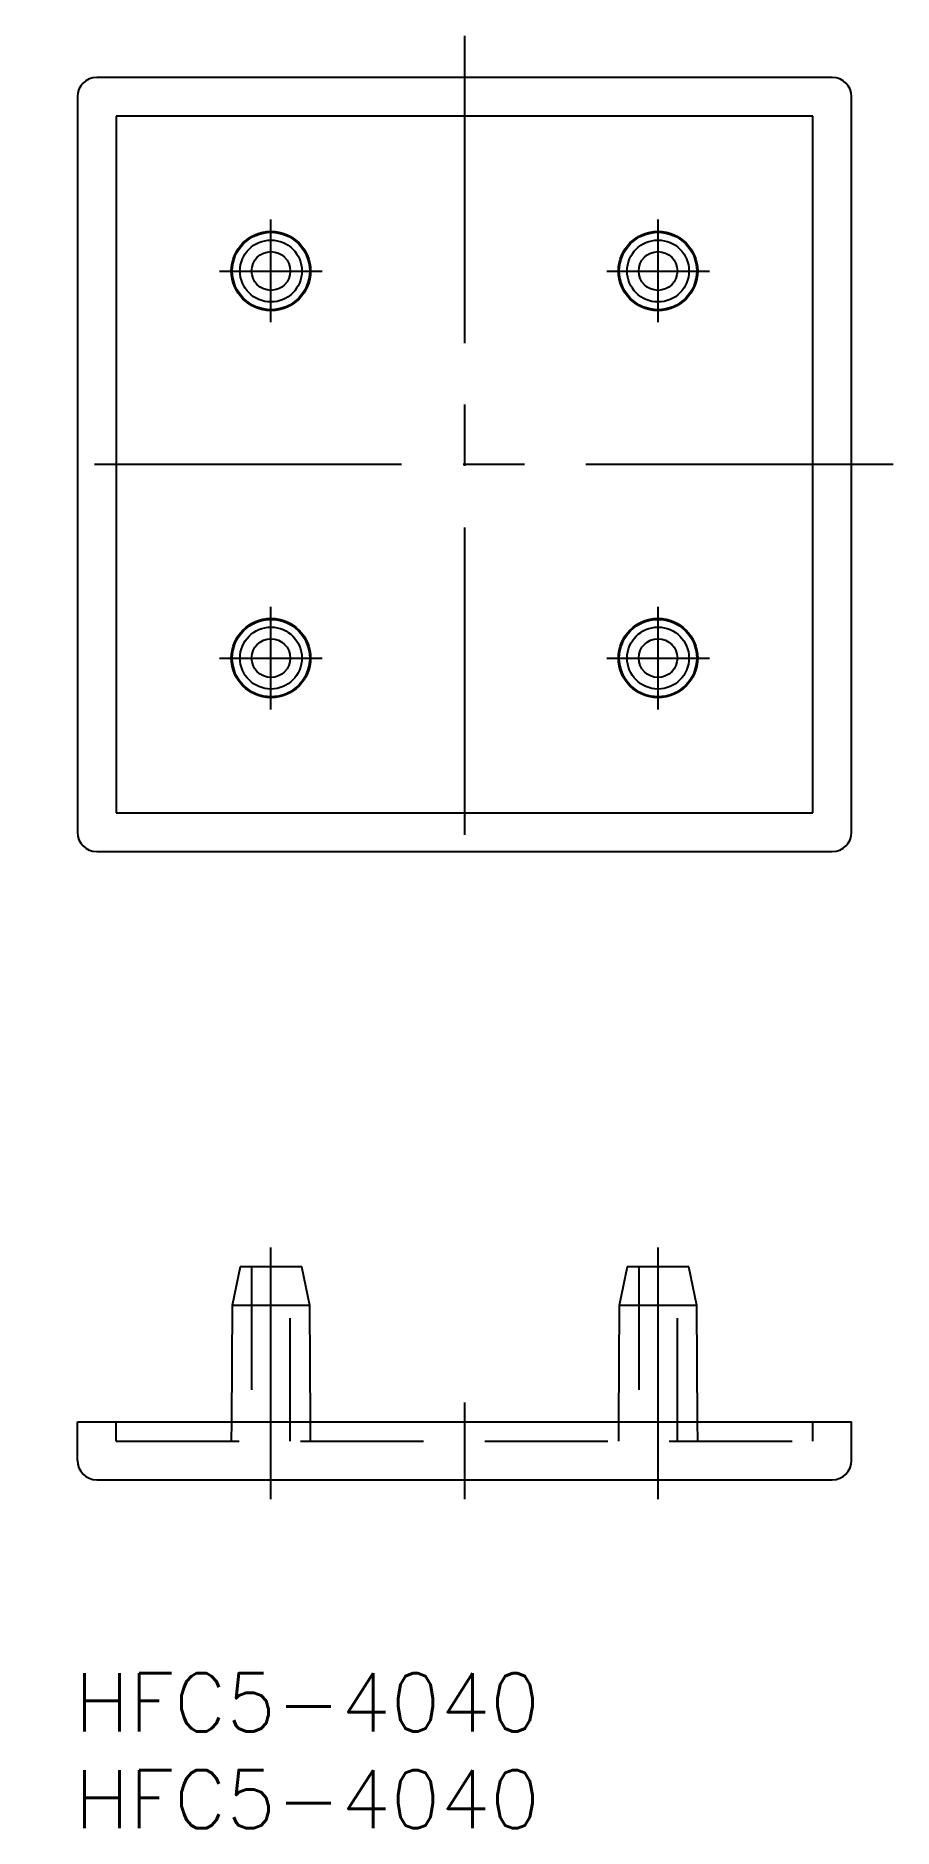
# Model space of a CAD drawing. Extents: x -2 to 42.3, y -8 to 84.6.
import ezdxf

# ---------------------------------------------------------------- set-up
doc = ezdxf.new("R2010")
doc.units = 0
doc.header["$LTSCALE"] = 0.5
doc.linetypes.add('CENTER', pattern=[50.8, 31.75, -6.35, 6.35, -6.35])
doc.linetypes.add('DASHED', pattern=[19.05, 12.7, -6.35])
for name, color, linetype in [('MSM_CENTER', 1, 'CENTER'), ('MSM_CONTINUOUS', 7, 'CONTINUOUS'), ('MSM_DASHED', 4, 'DASHED'), ('MSM_PART_NUMBER', 7, 'CONTINUOUS')]:
    doc.layers.add(name, color=color, linetype=linetype)
doc.styles.get("Standard").update_dxf_attribs({"font": 'txt.shx', "height": 3, "bigfont": 'bigfont.shx'})

# ---------------------------------------------------------------- blocks, each defined once
blk = doc.blocks.new('*U2')
at = {"layer": 'MSM_PART_NUMBER'}
blk.add_text('HFC5-4040', height=3, dxfattribs=at).set_placement((0, -3))
blk = doc.blocks.new('*U3')
at = {"layer": 'MSM_PART_NUMBER'}
blk.add_text('HFC5-4040', height=3, dxfattribs=at).set_placement((0, -8))

msp = doc.modelspace()

# ---------------------------------------------------------------- linework, layer by layer
at = {"layer": 'MSM_CENTER'}
for p, q in [((20.15, 84.605), (20.15, 40.305)), ((10.15, 69.803), (10.15, 75.108)), ((30.15, 69.803), (30.15, 75.108)), ((7.498, 72.455), (12.803, 72.455)), ((27.498, 72.455), (32.803, 72.455)), ((42.3, 62.455), (-2, 62.455)), ((10.15, 49.803), (10.15, 55.108)), ((30.15, 49.803), (30.15, 55.108)), ((7.498, 52.455), (12.803, 52.455)), ((27.498, 52.455), (32.803, 52.455)), ((10.15, 9), (10.15, 22)), ((30.15, 9), (30.15, 22)), ((20.15, 14), (20.15, 9))]:
    msp.add_line(p, q, dxfattribs=at)
at = {"layer": 'MSM_CONTINUOUS'}
for p, q in [((39.15, 82.455), (1.15, 82.455)), ((0.15, 81.455), (0.15, 43.455)), ((40.15, 43.455), (40.15, 81.455)), ((2.15, 80.455), (2.15, 44.455)), ((38.15, 80.455), (2.15, 80.455)), ((38.15, 44.455), (38.15, 80.455)), ((2.15, 44.455), (38.15, 44.455)), ((1.15, 42.455), (39.15, 42.455)), ((8.55, 21), (8.15, 19)), ((11.75, 21), (8.55, 21)), ((12.15, 19), (11.75, 21)), ((28.55, 21), (28.15, 19)), ((31.75, 21), (28.55, 21)), ((32.15, 19), (31.75, 21)), ((8.15, 19), (8.107, 13)), ((12.15, 19), (8.15, 19)), ((12.193, 13), (12.15, 19)), ((28.15, 19), (28.107, 13)), ((32.15, 19), (28.15, 19)), ((32.193, 13), (32.15, 19)), ((0.15, 13), (40.15, 13)), ((0.15, 11), (0.15, 13)), ((40.15, 11), (40.15, 13)), ((1.15, 10), (39.15, 10))]:
    msp.add_line(p, q, dxfattribs=at)
for centre, radius in [((10.15, 72.455), 2.05), ((10.15, 72.455), 2), ((30.15, 72.455), 2.05), ((30.15, 72.455), 2), ((10.15, 72.455), 1.6), ((10.15, 72.455), 1), ((30.15, 72.455), 1.6), ((30.15, 72.455), 1), ((10.15, 52.455), 2.05), ((10.15, 52.455), 2), ((10.15, 52.455), 1.6), ((30.15, 52.455), 2.05), ((30.15, 52.455), 2), ((30.15, 52.455), 1.6), ((10.15, 52.455), 1), ((30.15, 52.455), 1)]:
    msp.add_circle(centre, radius, dxfattribs=at)
for centre, start, end in [((1.15, 81.455), 90, 180), ((39.15, 81.455), 0, 90), ((1.15, 43.455), 180, 270), ((39.15, 43.455), 270, 0), ((1.15, 11), 180, 270), ((39.15, 11), 270, 0)]:
    msp.add_arc(centre, 1, start, end, dxfattribs=at)
at = {"layer": 'MSM_DASHED'}
for p, q in [((9.15, 21), (9.15, 12)), ((11.15, 12), (11.15, 21)), ((29.15, 21), (29.15, 12)), ((31.15, 12), (31.15, 21)), ((2.15, 12), (2.15, 13)), ((8.107, 13), (8.1, 12)), ((12.2, 12), (12.193, 13)), ((28.107, 13), (28.1, 12)), ((32.2, 12), (32.193, 13)), ((38.15, 12), (38.15, 13)), ((2.15, 12), (38.15, 12))]:
    msp.add_line(p, q, dxfattribs=at)

# ---------------------------------------------------------------- block references
at = {"layer": 'MSM_CONTINUOUS'}
for name in ['*U2', '*U3']:
    msp.add_blockref(name, (0, 0), dxfattribs=at)

doc.saveas('drawing.dxf')
